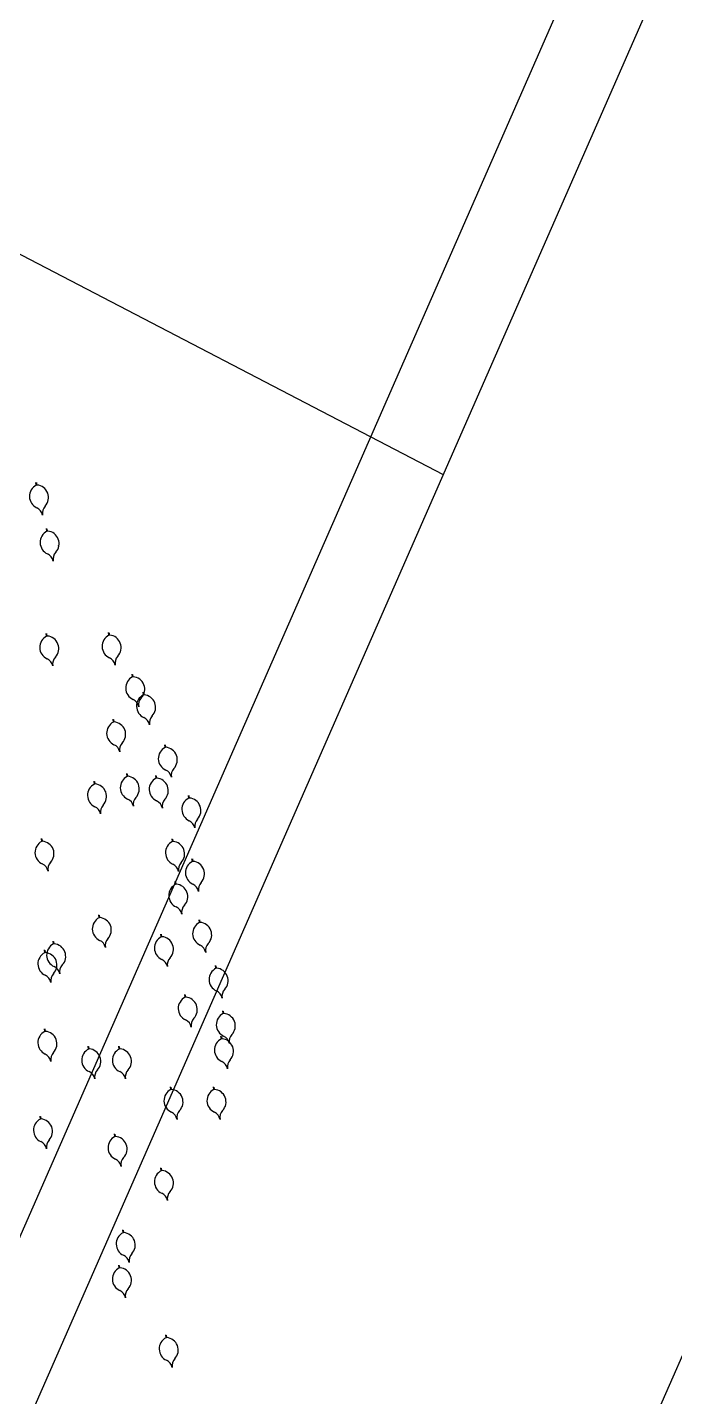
# Model space of a CAD drawing. Extents: x 3907.4 to 3911.57, y -3054.42 to -3053.7.
# Drawn here: x 3907.7441 to 3907.75204, y -3054.05581 to -3054.03901 of the extents above; entities that cross this region are included whole.
import ezdxf

# ---------------------------------------------------------------- set-up
doc = ezdxf.new("R2010")
doc.units = 0
doc.header["$LTSCALE"] = 2
doc.header["$MEASUREMENT"] = 0
doc.linetypes.add('ACAD_ISO03W100', pattern=[30, 12, -18])
for name, color, linetype in [('ARAZİ', 7, 'CONTINUOUS'), ('AĞAÇ', 9, 'CONTINUOUS'), ('OLÇÜ', 6, 'CONTINUOUS'), ('ÖLÇÜ İZİ', 9, 'CONTINUOUS')]:
    doc.layers.add(name, color=color, linetype=linetype)

msp = doc.modelspace()

# ---------------------------------------------------------------- linework, layer by layer
at = {"layer": 'ARAZİ'}
msp.add_line((3907.73865391409, -3054.06606346607), (3907.813395205732, -3053.895550910782), dxfattribs=at)
at = {"layer": 'ARAZİ', "color": 7}
msp.add_line((3907.814489240352, -3053.895545926288), (3907.739140695352, -3054.067443851288), dxfattribs=at)
at = {"layer": 'AĞAÇ'}
for p, q in [((3907.744209821848, -3054.044628047784), (3907.744205501454, -3054.044594005937)), ((3907.744218084769, -3054.044626415989), (3907.744214374518, -3054.044597181666)), ((3907.744340380014, -3054.045193387994), (3907.74433605962, -3054.045159346147)), ((3907.744348642936, -3054.0451917562), (3907.744344932685, -3054.045162521877)), ((3907.744335735707, -3054.046480591514), (3907.744331415313, -3054.046446549667)), ((3907.744343998629, -3054.046478959719), (3907.744340288378, -3054.046449725397)), ((3907.745100831991, -3054.046469300471), (3907.745096511598, -3054.046435258624)), ((3907.745109094913, -3054.046467668677), (3907.745105384662, -3054.046438434354)), ((3907.745389774982, -3054.046980135582), (3907.745385454588, -3054.046946093734)), ((3907.745398037904, -3054.046978503787), (3907.745394327653, -3054.046949269464)), ((3907.745523133383, -3054.047202237771), (3907.745518812989, -3054.047168195923)), ((3907.745531396304, -3054.047200605976), (3907.745527686054, -3054.047171371653)), ((3907.745156166166, -3054.047534663125), (3907.745151845772, -3054.047500621277)), ((3907.745164429088, -3054.04753303133), (3907.745160718837, -3054.047503797007)), ((3907.745789850184, -3054.047846334344), (3907.74578552979, -3054.047812292496)), ((3907.745798113106, -3054.047844702549), (3907.745794402855, -3054.047815468226)), ((3907.745323095782, -3054.048201697996), (3907.745318775388, -3054.048167656149)), ((3907.745331358703, -3054.048200066202), (3907.745327648453, -3054.048170831879)), ((3907.745678718289, -3054.048223908178), (3907.745674397895, -3054.048189866331)), ((3907.74568698121, -3054.048222276383), (3907.745683270959, -3054.048193042061)), ((3907.744921757599, -3054.048295937211), (3907.744917437205, -3054.048261895364)), ((3907.74493002052, -3054.048294305416), (3907.74492631027, -3054.048265071094)), ((3907.746078793175, -3054.048468220549), (3907.746074472781, -3054.048434178701)), ((3907.746087056096, -3054.048466588754), (3907.746083345846, -3054.048437354431)), ((3907.744277133645, -3054.04899865168), (3907.744272813251, -3054.048964609833)), ((3907.744285396566, -3054.048997019886), (3907.744281686315, -3054.048967785563)), ((3907.745878755574, -3054.049001266027), (3907.74587443518, -3054.04896722418)), ((3907.745887018496, -3054.048999634233), (3907.745883308245, -3054.04897039991)), ((3907.746123246186, -3054.049245578398), (3907.746118925792, -3054.049211536551)), ((3907.746131509107, -3054.049243946603), (3907.746127798856, -3054.049214712281)), ((3907.745917994562, -3054.049525687486), (3907.745913674168, -3054.049491645638)), ((3907.745926257483, -3054.049524055691), (3907.745922547233, -3054.049494821368)), ((3907.744980359662, -3054.049935604244), (3907.744976039268, -3054.049901562396)), ((3907.744988622583, -3054.049933972449), (3907.744984912333, -3054.049904738126)), ((3907.746211005192, -3054.049994163861), (3907.746206684798, -3054.049960122014)), ((3907.746219268113, -3054.049992532066), (3907.746215557863, -3054.049963297743)), ((3907.744420701431, -3054.050257267364), (3907.744416381037, -3054.050223225517)), ((3907.744428964352, -3054.05025563557), (3907.744425254102, -3054.050226401247)), ((3907.745742188058, -3054.050169842525), (3907.745737867664, -3054.050135800677)), ((3907.745750450979, -3054.05016821073), (3907.745746740728, -3054.050138976407)), ((3907.744313197011, -3054.050364693378), (3907.744308876618, -3054.050330651531)), ((3907.744321459933, -3054.050363061584), (3907.744317749682, -3054.050333827261)), ((3907.746412189176, -3054.050555981726), (3907.746407868783, -3054.050521939879)), ((3907.746420452098, -3054.050554349931), (3907.746416741847, -3054.050525115609)), ((3907.74603434048, -3054.050911345192), (3907.746030020086, -3054.050877303344)), ((3907.746042603401, -3054.050909713397), (3907.746038893151, -3054.050880479074)), ((3907.746501094882, -3054.051111237199), (3907.746496774488, -3054.051077195352)), ((3907.746509357803, -3054.051109605405), (3907.746505647553, -3054.051080371082)), ((3907.744313197011, -3054.051331526755), (3907.744308876618, -3054.051297484908)), ((3907.744321459933, -3054.05132989496), (3907.744317749682, -3054.051300660637)), ((3907.746478868377, -3054.051422180488), (3907.746474547983, -3054.051388138641)), ((3907.746487131298, -3054.051420548694), (3907.746483421048, -3054.051391314371)), ((3907.744850717844, -3054.051546378782), (3907.74484639745, -3054.051512336935)), ((3907.744858980765, -3054.051544746987), (3907.744855270515, -3054.051515512665)), ((3907.745226982522, -3054.051546378782), (3907.745222662128, -3054.051512336935)), ((3907.745235245443, -3054.051544746987), (3907.745231535192, -3054.051515512665)), ((3907.745859392183, -3054.052043747839), (3907.74585507179, -3054.052009705991)), ((3907.745867655105, -3054.052042116044), (3907.745863944854, -3054.052012881721)), ((3907.746386811696, -3054.052043747839), (3907.746382491302, -3054.052009705991)), ((3907.746395074618, -3054.052042116044), (3907.746391364367, -3054.052012881721)), ((3907.74425944496, -3054.052405786145), (3907.744255124566, -3054.052371744298)), ((3907.744267707881, -3054.05240415435), (3907.744263997631, -3054.052374920028)), ((3907.74517323047, -3054.052620638173), (3907.745168910076, -3054.052586596325)), ((3907.745181493392, -3054.052619006378), (3907.745177783141, -3054.052589772055)), ((3907.745742188058, -3054.053039260019), (3907.745737867664, -3054.053005218172)), ((3907.745750450979, -3054.053037628225), (3907.745746740728, -3054.053008393902)), ((3907.745273370608, -3054.053800533919), (3907.745269050214, -3054.053766492071)), ((3907.745281633529, -3054.053798902124), (3907.745277923279, -3054.053769667801)), ((3907.745226982522, -3054.054232027258), (3907.745222662128, -3054.054197985411)), ((3907.745235245443, -3054.054230395463), (3907.745231535192, -3054.054201161141)), ((3907.74580079012, -3054.05508884381), (3907.745796469727, -3054.055054801963)), ((3907.745809053042, -3054.055087212015), (3907.745805342791, -3054.055057977693))]:
    msp.add_line(p, q, dxfattribs=at)
for centre, radius, start, end in [((3907.744279914432, -3054.044765220276), 0.000154043055683673, 117.0661848723325, 245.5617558112027), ((3907.744205399263, -3054.044779935828), 0.000154043055683673, 316.7807498823022, 85.276320846058), ((3907.744164968248, -3054.045018168802), 0.0001237978734287271, 11.1712527772592, 65.56175581120272), ((3907.744407872671, -3054.04497019907), 0.0001237978734287271, 136.7807498823022, 191.1712527772592), ((3907.744410472598, -3054.045330560486), 0.000154043055683673, 117.0661848723325, 245.5617558112027), ((3907.744335957429, -3054.045345276038), 0.000154043055683673, 316.7807498823022, 85.276320846058), ((3907.744295526415, -3054.045583509012), 0.0001237978734287271, 11.1712527772592, 65.56175581120272), ((3907.744538430837, -3054.04553553928), 0.0001237978734287271, 136.7807498823022, 191.1712527772592), ((3907.744405828292, -3054.046617764006), 0.000154043055683673, 117.0661848723325, 245.5617558112027), ((3907.744331313123, -3054.046632479558), 0.000154043055683673, 316.7807498823022, 85.276320846058), ((3907.745170924576, -3054.046606472964), 0.000154043055683673, 117.0661848723325, 245.5617558112027), ((3907.745096409407, -3054.046621188516), 0.000154043055683673, 316.7807498823022, 85.276320846058), ((3907.744290882108, -3054.046870712532), 0.0001237978734287271, 11.1712527772592, 65.56175581120272), ((3907.744533786531, -3054.0468227428), 0.0001237978734287271, 136.7807498823022, 191.1712527772592), ((3907.745055978392, -3054.046859421489), 0.0001237978734287271, 11.1712527772592, 65.56175581120272), ((3907.745298882815, -3054.046811451757), 0.0001237978734287271, 136.7807498823022, 191.1712527772592), ((3907.745459867567, -3054.047117308074), 0.000154043055683673, 117.0661848723325, 245.5617558112027), ((3907.745385352398, -3054.047132023626), 0.000154043055683673, 316.7807498823022, 85.276320846058), ((3907.745593225967, -3054.047339410263), 0.000154043055683673, 117.0661848723325, 245.5617558112027), ((3907.745518710798, -3054.047354125815), 0.000154043055683673, 316.7807498823022, 85.276320846058), ((3907.745344921383, -3054.0473702566), 0.0001237978734287271, 11.1712527772592, 65.56175581120272), ((3907.745587825806, -3054.047322286867), 0.0001237978734287271, 136.7807498823022, 191.1712527772592), ((3907.74522625875, -3054.047671835617), 0.000154043055683673, 117.0661848723325, 245.5617558112027), ((3907.745151743582, -3054.047686551169), 0.000154043055683673, 316.7807498823022, 85.276320846058), ((3907.745478279783, -3054.047592358789), 0.0001237978734287271, 11.1712527772592, 65.56175581120272), ((3907.745721184206, -3054.047544389056), 0.0001237978734287271, 136.7807498823022, 191.1712527772592), ((3907.745111312567, -3054.047924784143), 0.0001237978734287271, 11.1712527772592, 65.56175581120272), ((3907.745354216989, -3054.04787681441), 0.0001237978734287271, 136.7807498823022, 191.1712527772592), ((3907.745859942769, -3054.047983506836), 0.000154043055683673, 117.0661848723325, 245.5617558112027), ((3907.745785427599, -3054.047998222388), 0.000154043055683673, 316.7807498823022, 85.276320846058), ((3907.745393188366, -3054.048338870488), 0.000154043055683673, 117.0661848723325, 245.5617558112027), ((3907.745318673197, -3054.048353586041), 0.000154043055683673, 316.7807498823022, 85.276320846058), ((3907.745744996585, -3054.048236455362), 0.0001237978734287271, 11.1712527772592, 65.56175581120272), ((3907.745987901008, -3054.04818848563), 0.0001237978734287271, 136.7807498823022, 191.1712527772592), ((3907.744991850183, -3054.048433109703), 0.000154043055683673, 117.0661848723325, 245.5617558112027), ((3907.744917335015, -3054.048447825255), 0.000154043055683673, 316.7807498823022, 85.276320846058), ((3907.745748810873, -3054.04836108067), 0.000154043055683673, 117.0661848723325, 245.5617558112027), ((3907.745674295704, -3054.048375796222), 0.000154043055683673, 316.7807498823022, 85.276320846058), ((3907.745278242182, -3054.048591819014), 0.0001237978734287271, 11.1712527772592, 65.56175581120272), ((3907.745521146605, -3054.048543849282), 0.0001237978734287271, 136.7807498823022, 191.1712527772592), ((3907.745633864689, -3054.048614029196), 0.0001237978734287271, 11.1712527772592, 65.56175581120272), ((3907.745876769112, -3054.048566059464), 0.0001237978734287271, 136.7807498823022, 191.1712527772592), ((3907.746148885759, -3054.048605393041), 0.000154043055683673, 117.0661848723325, 245.5617558112027), ((3907.74607437059, -3054.048620108593), 0.000154043055683673, 316.7807498823022, 85.276320846058), ((3907.744876903999, -3054.048686058229), 0.0001237978734287271, 11.1712527772592, 65.56175581120272), ((3907.745119808422, -3054.048638088497), 0.0001237978734287271, 136.7807498823022, 191.1712527772592), ((3907.746033939575, -3054.048858341567), 0.0001237978734287271, 11.1712527772592, 65.56175581120272), ((3907.746276843998, -3054.048810371834), 0.0001237978734287271, 136.7807498823022, 191.1712527772592), ((3907.744347226229, -3054.049135824172), 0.000154043055683673, 117.0661848723325, 245.5617558112027), ((3907.74427271106, -3054.049150539724), 0.000154043055683673, 316.7807498823022, 85.276320846058), ((3907.745948848158, -3054.04913843852), 0.000154043055683673, 117.0661848723325, 245.5617558112027), ((3907.745874332989, -3054.049153154072), 0.000154043055683673, 316.7807498823022, 85.276320846058), ((3907.744232280045, -3054.049388772698), 0.0001237978734287271, 11.1712527772592, 65.56175581120272), ((3907.744475184468, -3054.049340802966), 0.0001237978734287271, 136.7807498823022, 191.1712527772592), ((3907.745833901974, -3054.049391387045), 0.0001237978734287271, 11.1712527772592, 65.56175581120272), ((3907.746076806397, -3054.049343417313), 0.0001237978734287271, 136.7807498823022, 191.1712527772592), ((3907.74619333877, -3054.04938275089), 0.000154043055683673, 117.0661848723325, 245.5617558112027), ((3907.746118823601, -3054.049397466442), 0.000154043055683673, 316.7807498823022, 85.276320846058), ((3907.745988087147, -3054.049662859978), 0.000154043055683673, 117.0661848723325, 245.5617558112027), ((3907.745913571978, -3054.04967757553), 0.000154043055683673, 316.7807498823022, 85.276320846058), ((3907.746078392586, -3054.049635699416), 0.0001237978734287271, 11.1712527772592, 65.56175581120272), ((3907.746321297009, -3054.049587729684), 0.0001237978734287271, 136.7807498823022, 191.1712527772592), ((3907.745873140962, -3054.049915808504), 0.0001237978734287271, 11.1712527772592, 65.56175581120272), ((3907.746116045385, -3054.049867838771), 0.0001237978734287271, 136.7807498823022, 191.1712527772592), ((3907.745050452246, -3054.050072776736), 0.000154043055683673, 117.0661848723325, 245.5617558112027), ((3907.744975937077, -3054.050087492288), 0.000154043055683673, 316.7807498823022, 85.276320846058), ((3907.746281097776, -3054.050131336353), 0.000154043055683673, 117.0661848723325, 245.5617558112027), ((3907.746206582608, -3054.050146051905), 0.000154043055683673, 316.7807498823022, 85.276320846058), ((3907.744935506062, -3054.050325725262), 0.0001237978734287271, 11.1712527772592, 65.56175581120272), ((3907.745178410485, -3054.050277755529), 0.0001237978734287271, 136.7807498823022, 191.1712527772592), ((3907.745812280642, -3054.050307015017), 0.000154043055683673, 117.0661848723325, 245.5617558112027), ((3907.745737765473, -3054.050321730569), 0.000154043055683673, 316.7807498823022, 85.276320846058), ((3907.744383289596, -3054.05050186587), 0.000154043055683673, 117.0661848723325, 245.5617558112027), ((3907.744308774427, -3054.050516581422), 0.000154043055683673, 316.7807498823022, 85.276320846058), ((3907.744490794015, -3054.050394439857), 0.000154043055683673, 117.0661848723325, 245.5617558112027), ((3907.744416278846, -3054.050409155408), 0.000154043055683673, 316.7807498823022, 85.276320846058), ((3907.746166151592, -3054.050384284878), 0.0001237978734287271, 11.1712527772592, 65.56175581120272), ((3907.746409056015, -3054.050336315147), 0.0001237978734287271, 136.7807498823022, 191.1712527772592), ((3907.744375847831, -3054.050647388382), 0.0001237978734287271, 11.1712527772592, 65.56175581120272), ((3907.744618752254, -3054.05059941865), 0.0001237978734287271, 136.7807498823022, 191.1712527772592), ((3907.745697334458, -3054.050559963543), 0.0001237978734287271, 11.1712527772592, 65.56175581120272), ((3907.745940238881, -3054.050511993811), 0.0001237978734287271, 136.7807498823022, 191.1712527772592), ((3907.746482281761, -3054.050693154218), 0.000154043055683673, 117.0661848723325, 245.5617558112027), ((3907.746407766592, -3054.05070786977), 0.000154043055683673, 316.7807498823022, 85.276320846058), ((3907.744268343412, -3054.050754814396), 0.0001237978734287271, 11.1712527772592, 65.56175581120272), ((3907.744511247835, -3054.050706844664), 0.0001237978734287271, 136.7807498823022, 191.1712527772592), ((3907.746367335577, -3054.050946102744), 0.0001237978734287271, 11.1712527772592, 65.56175581120272), ((3907.74661024, -3054.050898133012), 0.0001237978734287271, 136.7807498823022, 191.1712527772592), ((3907.746104433064, -3054.051048517684), 0.000154043055683673, 117.0661848723325, 245.5617558112027), ((3907.746029917896, -3054.051063233236), 0.000154043055683673, 316.7807498823022, 85.276320846058), ((3907.74598948688, -3054.05130146621), 0.0001237978734287271, 11.1712527772592, 65.56175581120272), ((3907.746232391303, -3054.051253496477), 0.0001237978734287271, 136.7807498823022, 191.1712527772592), ((3907.746571187467, -3054.051248409692), 0.000154043055683673, 117.0661848723325, 245.5617558112027), ((3907.746496672298, -3054.051263125244), 0.000154043055683673, 316.7807498823022, 85.276320846058), ((3907.744383289596, -3054.051468699247), 0.000154043055683673, 117.0661848723325, 245.5617558112027), ((3907.744308774427, -3054.051483414799), 0.000154043055683673, 316.7807498823022, 85.276320846058), ((3907.746456241282, -3054.051501358217), 0.0001237978734287271, 11.1712527772592, 65.56175581120272), ((3907.746699145705, -3054.051453388485), 0.0001237978734287271, 136.7807498823022, 191.1712527772592), ((3907.744920810429, -3054.051683551274), 0.000154043055683673, 117.0661848723325, 245.5617558112027), ((3907.744846295259, -3054.051698266826), 0.000154043055683673, 316.7807498823022, 85.276320846058), ((3907.745297075106, -3054.051683551274), 0.000154043055683673, 117.0661848723325, 245.5617558112027), ((3907.745222559937, -3054.051698266826), 0.000154043055683673, 316.7807498823022, 85.276320846058), ((3907.746548960961, -3054.051559352981), 0.000154043055683673, 117.0661848723325, 245.5617558112027), ((3907.746474445792, -3054.051574068533), 0.000154043055683673, 316.7807498823022, 85.276320846058), ((3907.744268343412, -3054.051721647773), 0.0001237978734287271, 11.1712527772592, 65.56175581120272), ((3907.744511247835, -3054.051673678041), 0.0001237978734287271, 136.7807498823022, 191.1712527772592), ((3907.746434014777, -3054.051812301506), 0.0001237978734287271, 11.1712527772592, 65.56175581120272), ((3907.7466769192, -3054.051764331774), 0.0001237978734287271, 136.7807498823022, 191.1712527772592), ((3907.744805864244, -3054.0519364998), 0.0001237978734287271, 11.1712527772592, 65.56175581120272), ((3907.745048768667, -3054.051888530068), 0.0001237978734287271, 136.7807498823022, 191.1712527772592), ((3907.745182128922, -3054.0519364998), 0.0001237978734287271, 11.1712527772592, 65.56175581120272), ((3907.745425033345, -3054.051888530068), 0.0001237978734287271, 136.7807498823022, 191.1712527772592), ((3907.745929484768, -3054.052180920331), 0.000154043055683673, 117.0661848723325, 245.5617558112027), ((3907.745854969599, -3054.052195635883), 0.000154043055683673, 316.7807498823022, 85.276320846058), ((3907.746456904281, -3054.052180920331), 0.000154043055683673, 117.0661848723325, 245.5617558112027), ((3907.746382389112, -3054.052195635883), 0.000154043055683673, 316.7807498823022, 85.276320846058), ((3907.744329537544, -3054.052542958637), 0.000154043055683673, 117.0661848723325, 245.5617558112027), ((3907.744255022375, -3054.052557674189), 0.000154043055683673, 316.7807498823022, 85.276320846058), ((3907.745814538584, -3054.052433868856), 0.0001237978734287271, 11.1712527772592, 65.56175581120272), ((3907.746057443007, -3054.052385899124), 0.0001237978734287271, 136.7807498823022, 191.1712527772592), ((3907.746341958097, -3054.052433868856), 0.0001237978734287271, 11.1712527772592, 65.56175581120272), ((3907.74658486252, -3054.052385899124), 0.0001237978734287271, 136.7807498823022, 191.1712527772592), ((3907.74421459136, -3054.052795907163), 0.0001237978734287271, 11.1712527772592, 65.56175581120272), ((3907.744457495783, -3054.052747937431), 0.0001237978734287271, 136.7807498823022, 191.1712527772592), ((3907.745243323054, -3054.052757810665), 0.000154043055683673, 117.0661848723325, 245.5617558112027), ((3907.745168807885, -3054.052772526217), 0.000154043055683673, 316.7807498823022, 85.276320846058), ((3907.745128376871, -3054.053010759191), 0.0001237978734287271, 11.1712527772592, 65.56175581120272), ((3907.745371281293, -3054.052962789458), 0.0001237978734287271, 136.7807498823022, 191.1712527772592), ((3907.745812280642, -3054.053176432511), 0.000154043055683673, 117.0661848723325, 245.5617558112027), ((3907.745737765473, -3054.053191148063), 0.000154043055683673, 316.7807498823022, 85.276320846058), ((3907.745697334458, -3054.053429381037), 0.0001237978734287271, 11.1712527772592, 65.56175581120272), ((3907.745940238881, -3054.053381411305), 0.0001237978734287271, 136.7807498823022, 191.1712527772592), ((3907.745343463192, -3054.053937706411), 0.000154043055683673, 117.0661848723325, 245.5617558112027), ((3907.745268948023, -3054.053952421963), 0.000154043055683673, 316.7807498823022, 85.276320846058), ((3907.745228517008, -3054.054190654937), 0.0001237978734287271, 11.1712527772592, 65.56175581120272), ((3907.745471421431, -3054.054142685204), 0.0001237978734287271, 136.7807498823022, 191.1712527772592), ((3907.745297075106, -3054.05436919975), 0.000154043055683673, 117.0661848723325, 245.5617558112027), ((3907.745222559937, -3054.054383915302), 0.000154043055683673, 316.7807498823022, 85.276320846058), ((3907.745182128922, -3054.054622148276), 0.0001237978734287271, 11.1712527772592, 65.56175581120272), ((3907.745425033345, -3054.054574178544), 0.0001237978734287271, 136.7807498823022, 191.1712527772592), ((3907.745870882705, -3054.055226016302), 0.000154043055683673, 117.0661848723325, 245.5617558112027), ((3907.745796367536, -3054.055240731854), 0.000154043055683673, 316.7807498823022, 85.276320846058), ((3907.745755936521, -3054.055478964828), 0.0001237978734287271, 11.1712527772592, 65.56175581120272), ((3907.745998840944, -3054.055430995096), 0.0001237978734287271, 136.7807498823022, 191.1712527772592)]:
    msp.add_arc(centre, radius, start, end, dxfattribs=at)
msp.add_point((3907.744480353049, -3054.045372348417), dxfattribs=at)
at = {"layer": 'OLÇÜ', "color": 6}
msp.add_line((3907.745576977075, -3054.070265086408), (3907.755635705354, -3054.047317403486), dxfattribs=at)
at = {"layer": 'ÖLÇÜ İZİ', "linetype": 'ACAD_ISO03W100', "ltscale": 0.5}
msp.add_line((3907.675742218838, -3054.006287673725), (3907.749199423631, -3054.044496168366), dxfattribs=at)

doc.saveas('drawing.dxf')
